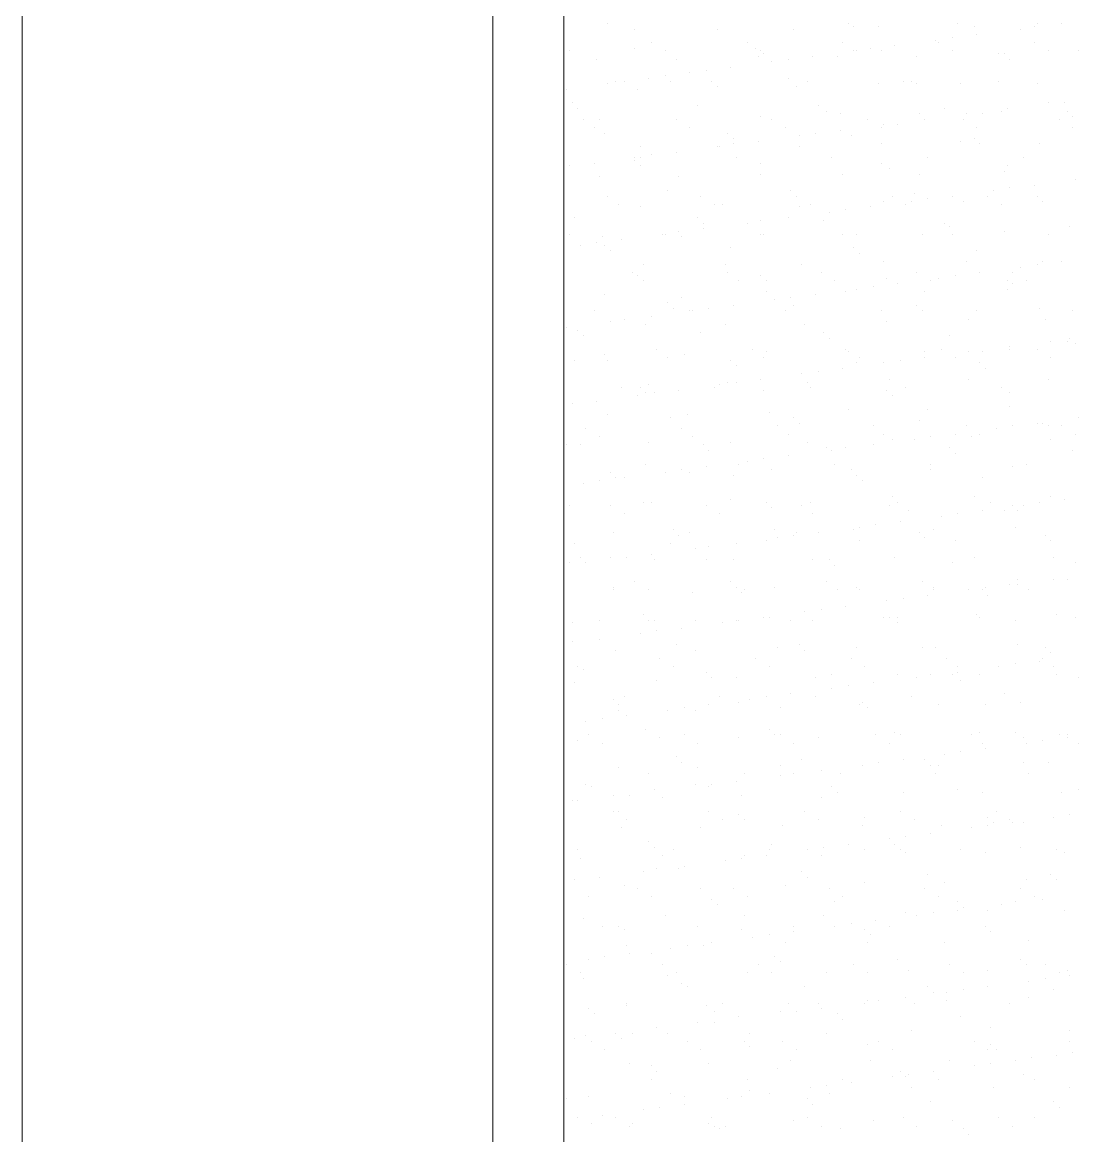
# Model space of a CAD drawing. Header units: millimetres. Extents: x 21 to 236, y 15 to 64.
# Drawn here: x 37.821 to 39.572, y 28.727 to 30.572 of the extents above; entities that cross this region are included whole.
import ezdxf

# ---------------------------------------------------------------- set-up
doc = ezdxf.new("R2010")
doc.units = ezdxf.units.MM
doc.layers.add('PDF_Cota', color=90, linetype='Continuous')
doc.layers.add('PDF_Terreno', color=7, linetype='Continuous')
doc.layers.add('PDF_Grama', color=7, linetype='Continuous', true_color=0x397200)

msp = doc.modelspace()

# ---------------------------------------------------------------- linework, layer by layer
at = {"layer": 'PDF_Cota', "lineweight": 0}
msp.add_lwpolyline([(37.8213, 51.9305), (37.8213, 27.0023)], dxfattribs=at)
at = {"layer": 'PDF_Grama', "lineweight": 20}
for points in [[(38.7912, 30.5693), (38.7912, 30.5693)], [(39.1901, 30.5693), (39.1901, 30.5693)], [(39.3714, 30.5693), (39.3714, 30.5693)], [(39.5028, 30.5693), (39.5028, 30.5693)], [(39.5436, 30.5693), (39.5436, 30.5693)], [(38.8365, 30.5602), (38.8365, 30.5602)], [(38.9725, 30.5602), (38.9725, 30.5602)], [(39.0994, 30.5602), (39.0994, 30.5602)], [(39.1991, 30.5647), (39.1991, 30.5647)], [(39.2399, 30.5647), (39.2399, 30.5647)], [(39.3986, 30.5647), (39.3986, 30.5647)], [(39.4031, 30.5512), (39.4031, 30.5512)], [(39.4756, 30.5602), (39.4756, 30.5602)], [(39.4983, 30.5647), (39.4983, 30.5647)], [(38.8637, 30.5376), (38.8637, 30.5376)], [(39.0224, 30.5376), (39.0224, 30.5376)], [(39.181, 30.5376), (39.181, 30.5376)], [(39.2671, 30.533), (39.2671, 30.533)], [(39.3351, 30.5421), (39.3351, 30.5421)], [(39.3396, 30.5376), (39.3396, 30.5376)], [(39.3623, 30.5466), (39.3623, 30.5466)], [(39.4983, 30.5376), (39.4983, 30.5376)], [(38.7278, 30.524), (38.7278, 30.524)], [(38.8365, 30.5285), (38.8365, 30.5285)], [(38.8864, 30.524), (38.8864, 30.524)], [(39.036, 30.5285), (39.036, 30.5285)], [(39.0405, 30.5149), (39.0405, 30.5149)], [(39.045, 30.524), (39.045, 30.524)], [(39.0496, 30.5194), (39.0496, 30.5194)], [(39.1312, 30.5149), (39.1312, 30.5149)], [(39.1719, 30.5149), (39.1719, 30.5149)], [(39.1991, 30.524), (39.1991, 30.524)], [(39.2037, 30.524), (39.2037, 30.524)], [(39.2263, 30.5285), (39.2263, 30.5285)], [(39.2445, 30.524), (39.2445, 30.524)], [(39.3034, 30.5149), (39.3034, 30.5149)], [(39.3623, 30.524), (39.3623, 30.524)], [(39.4394, 30.5194), (39.4394, 30.5194)], [(39.4484, 30.5194), (39.4484, 30.5194)], [(39.5209, 30.524), (39.5209, 30.524)], [(39.5708, 30.524), (39.5708, 30.524)], [(38.7731, 30.5104), (38.7731, 30.5104)], [(38.9045, 30.5104), (38.9045, 30.5104)], [(38.9952, 30.4968), (38.9952, 30.4968)], [(39.0632, 30.5058), (39.0632, 30.5058)], [(39.0904, 30.5104), (39.0904, 30.5104)], [(39.4575, 30.5104), (39.4575, 30.5104)], [(38.8592, 30.4786), (38.8592, 30.4786)], [(38.8864, 30.4832), (38.8864, 30.4832)], [(38.9272, 30.4877), (38.9272, 30.4877)], [(38.9544, 30.4922), (38.9544, 30.4922)], [(39.0904, 30.4786), (39.0904, 30.4786)], [(38.7232, 30.4605), (38.7232, 30.4605)], [(38.7912, 30.4696), (38.7912, 30.4696)], [(38.8048, 30.4741), (38.8048, 30.4741)], [(38.8184, 30.4741), (38.8184, 30.4741)], [(38.8411, 30.4605), (38.8411, 30.4605)], [(38.8955, 30.4741), (38.8955, 30.4741)], [(38.9635, 30.4741), (38.9635, 30.4741)], [(38.9725, 30.465), (38.9725, 30.465)], [(39.104, 30.465), (39.104, 30.465)], [(39.1221, 30.4741), (39.1221, 30.4741)], [(39.2399, 30.4696), (39.2399, 30.4696)], [(39.2807, 30.4741), (39.2807, 30.4741)], [(39.2943, 30.4741), (39.2943, 30.4741)], [(39.3034, 30.4696), (39.3034, 30.4696)], [(39.3759, 30.4696), (39.3759, 30.4696)], [(39.4394, 30.4741), (39.4394, 30.4741)], [(39.5028, 30.4696), (39.5028, 30.4696)], [(39.5028, 30.4696), (39.5028, 30.4696)], [(38.7323, 30.4378), (38.7323, 30.4378)], [(39.5209, 30.4378), (39.5209, 30.4378)], [(39.5481, 30.4378), (39.5481, 30.4378)], [(38.7414, 30.4288), (38.7414, 30.4288)], [(38.9408, 30.4333), (38.9408, 30.4333)], [(39.1402, 30.4333), (39.1402, 30.4333)], [(39.1538, 30.4242), (39.1538, 30.4242)], [(39.1765, 30.4197), (39.1765, 30.4197)], [(39.3079, 30.4197), (39.3079, 30.4197)], [(39.3487, 30.4288), (39.3487, 30.4288)], [(39.385, 30.4197), (39.385, 30.4197)], [(39.4122, 30.4197), (39.4122, 30.4197)], [(39.4439, 30.4242), (39.4439, 30.4242)], [(39.453, 30.4288), (39.453, 30.4288)], [(39.5527, 30.4242), (39.5527, 30.4242)], [(38.7504, 30.4106), (38.7504, 30.4106)], [(38.7776, 30.4106), (38.7776, 30.4106)], [(38.9045, 30.4106), (38.9045, 30.4106)], [(38.9045, 30.4106), (38.9045, 30.4106)], [(39.045, 30.4152), (39.045, 30.4152)], [(39.0632, 30.4106), (39.0632, 30.4106)], [(39.2218, 30.4106), (39.2218, 30.4106)], [(39.249, 30.4016), (39.249, 30.4016)], [(39.2717, 30.4016), (39.2717, 30.4016)], [(39.317, 30.4106), (39.317, 30.4106)], [(39.3804, 30.4106), (39.3804, 30.4106)], [(39.5391, 30.4106), (39.5391, 30.4106)], [(39.5617, 30.4152), (39.5617, 30.4152)], [(38.7686, 30.397), (38.7686, 30.397)], [(38.7867, 30.388), (38.7867, 30.388)], [(38.9272, 30.397), (38.9272, 30.397)], [(38.9906, 30.388), (38.9906, 30.388)], [(39.0858, 30.397), (39.0858, 30.397)], [(39.1085, 30.3835), (39.1085, 30.3835)], [(39.1357, 30.388), (39.1357, 30.388)], [(39.1765, 30.3925), (39.1765, 30.3925)], [(39.1946, 30.3835), (39.1946, 30.3835)], [(39.2445, 30.397), (39.2445, 30.397)], [(39.4031, 30.397), (39.4031, 30.397)], [(39.5617, 30.397), (39.5617, 30.397)], [(38.8456, 30.3653), (38.8456, 30.3653)], [(38.9725, 30.3653), (38.9725, 30.3653)], [(38.977, 30.3653), (38.977, 30.3653)], [(38.9997, 30.3789), (38.9997, 30.3789)], [(38.9997, 30.3699), (38.9997, 30.3699)], [(39.0405, 30.3744), (39.0405, 30.3744)], [(39.1085, 30.3653), (39.1085, 30.3653)], [(39.2445, 30.3699), (39.2445, 30.3699)], [(39.3759, 30.3744), (39.3759, 30.3744)], [(39.3986, 30.3789), (39.3986, 30.3789)], [(39.4076, 30.3699), (39.4076, 30.3699)], [(39.5073, 30.3699), (39.5073, 30.3699)], [(38.8365, 30.3472), (38.8365, 30.3472)], [(38.8456, 30.3472), (38.8456, 30.3472)], [(38.8637, 30.3517), (38.8637, 30.3517)], [(38.9045, 30.3563), (38.9045, 30.3563)], [(39.0042, 30.3472), (39.0042, 30.3472)], [(39.1629, 30.3472), (39.1629, 30.3472)], [(39.3215, 30.3472), (39.3215, 30.3472)], [(39.4801, 30.3472), (39.4801, 30.3472)], [(38.7278, 30.3336), (38.7278, 30.3336)], [(38.7686, 30.3381), (38.7686, 30.3381)], [(38.8365, 30.3427), (38.8365, 30.3427)], [(38.8456, 30.3336), (38.8456, 30.3336)], [(39.045, 30.3381), (39.045, 30.3381)], [(39.2445, 30.3381), (39.2445, 30.3381)], [(39.2581, 30.3291), (39.2581, 30.3291)], [(39.453, 30.3336), (39.453, 30.3336)], [(38.7776, 30.3155), (38.7776, 30.3155)], [(38.9091, 30.3155), (38.9091, 30.3155)], [(39.045, 30.32), (39.045, 30.32)], [(39.181, 30.32), (39.181, 30.32)], [(39.3079, 30.32), (39.3079, 30.32)], [(39.4484, 30.3245), (39.4484, 30.3245)], [(39.5663, 30.3109), (39.5663, 30.3109)], [(38.8909, 30.2928), (38.8909, 30.2928)], [(39.0949, 30.2928), (39.0949, 30.2928)], [(39.4303, 30.2928), (39.4303, 30.2928)], [(39.4575, 30.2973), (39.4575, 30.2973)], [(39.4983, 30.3019), (39.4983, 30.3019)], [(38.7912, 30.2837), (38.7912, 30.2837)], [(38.9453, 30.2837), (38.9453, 30.2837)], [(39.104, 30.2837), (39.104, 30.2837)], [(39.104, 30.2837), (39.104, 30.2837)], [(39.249, 30.2747), (39.249, 30.2747)], [(39.2626, 30.2837), (39.2626, 30.2837)], [(39.2943, 30.2747), (39.2943, 30.2747)], [(39.2989, 30.2883), (39.2989, 30.2883)], [(39.3215, 30.2792), (39.3215, 30.2792)], [(39.3623, 30.2837), (39.3623, 30.2837)], [(39.3804, 30.2747), (39.3804, 30.2747)], [(39.4212, 30.2837), (39.4212, 30.2837)], [(39.5028, 30.2837), (39.5028, 30.2837)], [(39.5119, 30.2747), (39.5119, 30.2747)], [(39.5119, 30.2747), (39.5119, 30.2747)], [(38.8094, 30.2701), (38.8094, 30.2701)], [(38.8456, 30.2656), (38.8456, 30.2656)], [(38.968, 30.2701), (38.968, 30.2701)], [(38.9816, 30.2701), (38.9816, 30.2701)], [(39.1085, 30.2656), (39.1085, 30.2656)], [(39.1266, 30.2701), (39.1266, 30.2701)], [(39.1583, 30.2565), (39.1583, 30.2565)], [(39.1855, 30.2611), (39.1855, 30.2611)], [(39.2263, 30.2656), (39.2263, 30.2656)], [(39.2853, 30.2701), (39.2853, 30.2701)], [(39.4439, 30.2701), (39.4439, 30.2701)], [(38.7368, 30.2475), (38.7368, 30.2475)], [(38.9408, 30.2475), (38.9408, 30.2475)], [(38.9499, 30.2384), (38.9499, 30.2384)], [(39.0224, 30.2384), (39.0224, 30.2384)], [(39.045, 30.2429), (39.045, 30.2429)], [(39.0904, 30.2475), (39.0904, 30.2475)], [(39.1493, 30.2429), (39.1493, 30.2429)], [(39.3487, 30.2384), (39.3487, 30.2384)], [(38.7278, 30.2203), (38.7278, 30.2203)], [(38.8819, 30.2203), (38.8819, 30.2203)], [(38.8864, 30.2203), (38.8864, 30.2203)], [(38.9091, 30.2248), (38.9091, 30.2248)], [(38.9499, 30.2293), (38.9499, 30.2293)], [(39.045, 30.2203), (39.045, 30.2203)], [(39.0496, 30.2203), (39.0496, 30.2203)], [(39.181, 30.2203), (39.181, 30.2203)], [(39.2037, 30.2203), (39.2037, 30.2203)], [(39.3124, 30.2203), (39.3124, 30.2203)], [(39.3578, 30.2339), (39.3578, 30.2339)], [(39.3623, 30.2203), (39.3623, 30.2203)], [(39.4484, 30.2248), (39.4484, 30.2248)], [(39.5209, 30.2203), (39.5209, 30.2203)], [(39.5572, 30.2339), (39.5572, 30.2339)], [(38.7459, 30.2022), (38.7459, 30.2022)], [(38.7731, 30.2067), (38.7731, 30.2067)], [(38.7822, 30.2158), (38.7822, 30.2158)], [(38.7867, 30.2022), (38.7867, 30.2022)], [(38.8139, 30.2112), (38.8139, 30.2112)], [(38.9136, 30.2158), (38.9136, 30.2158)], [(38.9952, 30.1976), (38.9952, 30.1976)], [(39.1991, 30.1976), (39.1991, 30.1976)], [(38.7958, 30.1931), (38.7958, 30.1931)], [(39.2082, 30.1886), (39.2082, 30.1886)], [(39.4031, 30.1931), (39.4031, 30.1931)], [(38.8501, 30.1704), (38.8501, 30.1704)], [(38.9861, 30.1704), (38.9861, 30.1704)], [(39.113, 30.1704), (39.113, 30.1704)], [(39.249, 30.175), (39.249, 30.175)], [(39.385, 30.175), (39.385, 30.175)], [(39.4756, 30.1659), (39.4756, 30.1659)], [(39.5028, 30.1704), (39.5028, 30.1704)], [(39.5119, 30.175), (39.5119, 30.175)], [(39.5436, 30.175), (39.5436, 30.175)], [(38.832, 30.1568), (38.832, 30.1568)], [(38.8411, 30.1523), (38.8411, 30.1523)], [(38.8501, 30.1432), (38.8501, 30.1432)], [(38.9906, 30.1568), (38.9906, 30.1568)], [(39.0088, 30.1432), (39.0088, 30.1432)], [(39.045, 30.1523), (39.045, 30.1523)], [(39.0541, 30.1432), (39.0541, 30.1432)], [(39.1447, 30.1568), (39.1447, 30.1568)], [(39.1674, 30.1432), (39.1674, 30.1432)], [(39.2535, 30.1478), (39.2535, 30.1478)], [(39.3034, 30.1568), (39.3034, 30.1568)], [(39.326, 30.1432), (39.326, 30.1432)], [(39.3396, 30.1478), (39.3396, 30.1478)], [(39.3668, 30.1523), (39.3668, 30.1523)], [(39.4076, 30.1568), (39.4076, 30.1568)], [(39.453, 30.1432), (39.453, 30.1432)], [(39.462, 30.1568), (39.462, 30.1568)], [(39.4847, 30.1432), (39.4847, 30.1432)], [(39.0541, 30.1251), (39.0541, 30.1251)], [(39.1855, 30.1251), (39.1855, 30.1251)], [(39.2037, 30.1296), (39.2037, 30.1296)], [(39.2309, 30.1342), (39.2309, 30.1342)], [(39.2717, 30.1387), (39.2717, 30.1387)], [(39.317, 30.1251), (39.317, 30.1251)], [(39.453, 30.1296), (39.453, 30.1296)], [(39.462, 30.1387), (39.462, 30.1387)], [(38.7867, 30.1206), (38.7867, 30.1206)], [(38.8909, 30.107), (38.8909, 30.107)], [(38.9136, 30.116), (38.9136, 30.116)], [(39.0677, 30.1115), (39.0677, 30.1115)], [(39.0949, 30.116), (39.0949, 30.116)], [(39.1357, 30.1206), (39.1357, 30.1206)], [(38.7686, 30.0934), (38.7686, 30.0934)], [(38.9, 30.0979), (38.9, 30.0979)], [(38.9272, 30.0934), (38.9272, 30.0934)], [(38.9317, 30.0934), (38.9317, 30.0934)], [(38.9589, 30.0979), (38.9589, 30.0979)], [(38.9997, 30.1024), (38.9997, 30.1024)], [(39.0858, 30.0934), (39.0858, 30.0934)], [(39.0994, 30.1024), (39.0994, 30.1024)], [(39.2445, 30.0934), (39.2445, 30.0934)], [(39.3034, 30.1024), (39.3034, 30.1024)], [(39.3124, 30.0934), (39.3124, 30.0934)], [(39.4031, 30.0934), (39.4031, 30.0934)], [(39.5073, 30.0979), (39.5073, 30.0979)], [(39.5617, 30.0934), (39.5617, 30.0934)], [(38.7958, 30.0752), (38.7958, 30.0752)], [(38.8184, 30.0798), (38.8184, 30.0798)], [(38.8547, 30.0707), (38.8547, 30.0707)], [(38.8637, 30.0843), (38.8637, 30.0843)], [(38.9861, 30.0707), (38.9861, 30.0707)], [(39.1176, 30.0707), (39.1176, 30.0707)], [(39.2535, 30.0752), (39.2535, 30.0752)], [(39.3895, 30.0798), (39.3895, 30.0798)], [(39.5164, 30.0798), (39.5164, 30.0798)], [(38.7232, 30.0662), (38.7232, 30.0662)], [(38.7414, 30.0617), (38.7414, 30.0617)], [(38.7504, 30.0526), (38.7504, 30.0526)], [(38.9453, 30.0571), (38.9453, 30.0571)], [(39.1493, 30.0571), (39.1493, 30.0571)], [(39.3578, 30.0526), (39.3578, 30.0526)], [(39.1583, 30.0481), (39.1583, 30.0481)], [(39.4575, 30.0345), (39.4575, 30.0345)], [(39.5255, 30.0435), (39.5255, 30.0435)], [(39.5527, 30.0435), (39.5527, 30.0435)], [(39.5572, 30.0481), (39.5572, 30.0481)], [(39.5663, 30.039), (39.5663, 30.039)], [(38.7867, 30.0209), (38.7867, 30.0209)], [(38.8728, 30.0299), (38.8728, 30.0299)], [(38.8909, 30.0163), (38.8909, 30.0163)], [(38.9181, 30.0209), (38.9181, 30.0209)], [(39.0314, 30.0299), (39.0314, 30.0299)], [(39.0496, 30.0163), (39.0496, 30.0163)], [(39.0541, 30.0254), (39.0541, 30.0254)], [(39.1855, 30.0299), (39.1855, 30.0299)], [(39.1901, 30.0254), (39.1901, 30.0254)], [(39.2082, 30.0163), (39.2082, 30.0163)], [(39.317, 30.0254), (39.317, 30.0254)], [(39.317, 30.0163), (39.317, 30.0163)], [(39.3442, 30.0299), (39.3442, 30.0299)], [(39.3668, 30.0163), (39.3668, 30.0163)], [(39.3895, 30.0254), (39.3895, 30.0254)], [(39.4122, 30.0254), (39.4122, 30.0254)], [(39.4575, 30.0299), (39.4575, 30.0299)], [(39.5028, 30.0299), (39.5028, 30.0299)], [(39.5255, 30.0163), (39.5255, 30.0163)], [(38.7368, 30.0118), (38.7368, 30.0118)], [(38.7912, 30.0118), (38.7912, 30.0118)], [(38.9952, 30.0118), (38.9952, 30.0118)], [(39.0042, 30.0027), (39.0042, 30.0027)], [(39.181, 29.9982), (39.181, 29.9982)], [(39.2037, 30.0073), (39.2037, 30.0073)], [(39.249, 30.0073), (39.249, 30.0073)], [(39.2762, 30.0118), (39.2762, 30.0118)], [(39.4076, 30.0073), (39.4076, 30.0073)], [(39.4167, 29.9982), (39.4167, 29.9982)], [(39.045, 29.9801), (39.045, 29.9801)], [(39.113, 29.9891), (39.113, 29.9891)], [(39.1402, 29.9937), (39.1402, 29.9937)], [(39.2581, 29.9801), (39.2581, 29.9801)], [(39.3895, 29.9801), (39.3895, 29.9801)], [(39.5209, 29.9801), (39.5209, 29.9801)], [(38.7187, 29.9665), (38.7187, 29.9665)], [(38.8139, 29.9665), (38.8139, 29.9665)], [(38.8456, 29.9665), (38.8456, 29.9665)], [(38.8592, 29.971), (38.8592, 29.971)], [(38.9091, 29.9619), (38.9091, 29.9619)], [(38.968, 29.9665), (38.968, 29.9665)], [(38.977, 29.971), (38.977, 29.971)], [(38.9906, 29.9755), (38.9906, 29.9755)], [(39.0042, 29.9755), (39.0042, 29.9755)], [(39.0496, 29.9619), (39.0496, 29.9619)], [(39.1221, 29.9755), (39.1221, 29.9755)], [(39.1266, 29.9665), (39.1266, 29.9665)], [(39.2535, 29.9619), (39.2535, 29.9619)], [(39.2853, 29.9665), (39.2853, 29.9665)], [(39.4439, 29.9665), (39.4439, 29.9665)], [(38.7323, 29.9393), (38.7323, 29.9393)], [(38.7731, 29.9438), (38.7731, 29.9438)], [(38.8411, 29.9529), (38.8411, 29.9529)], [(38.8547, 29.9574), (38.8547, 29.9574)], [(38.8683, 29.9574), (38.8683, 29.9574)], [(39.2626, 29.9529), (39.2626, 29.9529)], [(39.4575, 29.9574), (39.4575, 29.9574)], [(38.7912, 29.9211), (38.7912, 29.9211)], [(38.9227, 29.9211), (38.9227, 29.9211)], [(39.0586, 29.9257), (39.0586, 29.9257)], [(39.1901, 29.9302), (39.1901, 29.9302)], [(39.3215, 29.9302), (39.3215, 29.9302)], [(39.4575, 29.9347), (39.4575, 29.9347)], [(38.8955, 29.9166), (38.8955, 29.9166)], [(39.0722, 29.903), (39.0722, 29.903)], [(39.0994, 29.9166), (39.0994, 29.9166)], [(39.1085, 29.9075), (39.1085, 29.9075)], [(39.2309, 29.903), (39.2309, 29.903)], [(39.3079, 29.9121), (39.3079, 29.9121)], [(39.385, 29.903), (39.385, 29.903)], [(39.462, 29.903), (39.462, 29.903)], [(39.5028, 29.9075), (39.5028, 29.9075)], [(39.5119, 29.9075), (39.5119, 29.9075)], [(39.5209, 29.903), (39.5209, 29.903)], [(39.5436, 29.903), (39.5436, 29.903)], [(39.5708, 29.9166), (39.5708, 29.9166)], [(38.755, 29.8985), (38.755, 29.8985)], [(38.7776, 29.8849), (38.7776, 29.8849)], [(38.9136, 29.8985), (38.9136, 29.8985)], [(38.9317, 29.8849), (38.9317, 29.8849)], [(39.0904, 29.8894), (39.0904, 29.8894)], [(39.249, 29.8894), (39.249, 29.8894)], [(39.326, 29.8849), (39.326, 29.8849)], [(39.3668, 29.8894), (39.3668, 29.8894)], [(39.394, 29.8849), (39.394, 29.8849)], [(39.4076, 29.8894), (39.4076, 29.8894)], [(39.4348, 29.8985), (39.4348, 29.8985)], [(39.5663, 29.8894), (39.5663, 29.8894)], [(38.7232, 29.8713), (38.7232, 29.8713)], [(38.7459, 29.8713), (38.7459, 29.8713)], [(38.8592, 29.8758), (38.8592, 29.8758)], [(38.9499, 29.8713), (38.9499, 29.8713)], [(38.9952, 29.8758), (38.9952, 29.8758)], [(39.1221, 29.8758), (39.1221, 29.8758)], [(39.1538, 29.8668), (39.1538, 29.8668)], [(39.1855, 29.8668), (39.1855, 29.8668)], [(39.2309, 29.8713), (39.2309, 29.8713)], [(39.2626, 29.8804), (39.2626, 29.8804)], [(39.2989, 29.8804), (39.2989, 29.8804)], [(39.3578, 29.8668), (39.3578, 29.8668)], [(39.5255, 29.8804), (39.5255, 29.8804)], [(38.9589, 29.8622), (38.9589, 29.8622)], [(39.0496, 29.8486), (39.0496, 29.8486)], [(39.0904, 29.8532), (39.0904, 29.8532)], [(39.1629, 29.8622), (39.1629, 29.8622)], [(39.3668, 29.8577), (39.3668, 29.8577)], [(39.5617, 29.8622), (39.5617, 29.8622)], [(38.8547, 29.8396), (38.8547, 29.8396)], [(38.9136, 29.8305), (38.9136, 29.8305)], [(38.9544, 29.835), (38.9544, 29.835)], [(39.0088, 29.8396), (39.0088, 29.8396)], [(39.0224, 29.8441), (39.0224, 29.8441)], [(39.0632, 29.8305), (39.0632, 29.8305)], [(39.1674, 29.8396), (39.1674, 29.8396)], [(39.1946, 29.8305), (39.1946, 29.8305)], [(39.326, 29.8396), (39.326, 29.8396)], [(39.326, 29.8305), (39.326, 29.8305)], [(39.462, 29.835), (39.462, 29.835)], [(39.4847, 29.8396), (39.4847, 29.8396)], [(38.7776, 29.8124), (38.7776, 29.8124)], [(38.7958, 29.826), (38.7958, 29.826)], [(38.7958, 29.826), (38.7958, 29.826)], [(38.8048, 29.8169), (38.8048, 29.8169)], [(38.8184, 29.8169), (38.8184, 29.8169)], [(38.8864, 29.826), (38.8864, 29.826)], [(38.9272, 29.826), (38.9272, 29.826)], [(38.9997, 29.8214), (38.9997, 29.8214)], [(39.2037, 29.8214), (39.2037, 29.8214)], [(39.2127, 29.8124), (39.2127, 29.8124)], [(39.4122, 29.8169), (39.4122, 29.8169)], [(38.7504, 29.8078), (38.7504, 29.8078)], [(38.8501, 29.7761), (38.8501, 29.7761)], [(38.8637, 29.7761), (38.8637, 29.7761)], [(38.9952, 29.7806), (38.9952, 29.7806)], [(39.0541, 29.7761), (39.0541, 29.7761)], [(39.1266, 29.7761), (39.1266, 29.7761)], [(39.2626, 29.7852), (39.2626, 29.7852)], [(39.2717, 29.7761), (39.2717, 29.7761)], [(39.3986, 29.7852), (39.3986, 29.7852)], [(39.4258, 29.7761), (39.4258, 29.7761)], [(39.5073, 29.7761), (39.5073, 29.7761)], [(39.5255, 29.7852), (39.5255, 29.7852)], [(39.5481, 29.7806), (39.5481, 29.7806)], [(38.7278, 29.7716), (38.7278, 29.7716)], [(38.7958, 29.7716), (38.7958, 29.7716)], [(38.8184, 29.758), (38.8184, 29.758)], [(38.9544, 29.7716), (38.9544, 29.7716)], [(38.977, 29.758), (38.977, 29.758)], [(39.0632, 29.767), (39.0632, 29.767)], [(39.113, 29.7716), (39.113, 29.7716)], [(39.1312, 29.758), (39.1312, 29.758)], [(39.2581, 29.7716), (39.2581, 29.7716)], [(39.2898, 29.7625), (39.2898, 29.7625)], [(39.3714, 29.758), (39.3714, 29.758)], [(39.4122, 29.7625), (39.4122, 29.7625)], [(39.4484, 29.7625), (39.4484, 29.7625)], [(39.462, 29.7716), (39.462, 29.7716)], [(39.4711, 29.7625), (39.4711, 29.7625)], [(39.4801, 29.7716), (39.4801, 29.7716)], [(39.2354, 29.7399), (39.2354, 29.7399)], [(39.2762, 29.7444), (39.2762, 29.7444)], [(39.3442, 29.7534), (39.3442, 29.7534)], [(38.8003, 29.7263), (38.8003, 29.7263)], [(38.9, 29.7308), (38.9, 29.7308)], [(38.9091, 29.7217), (38.9091, 29.7217)], [(38.9272, 29.7263), (38.9272, 29.7263)], [(39.0677, 29.7308), (39.0677, 29.7308)], [(39.0994, 29.7217), (39.0994, 29.7217)], [(39.104, 29.7263), (39.104, 29.7263)], [(39.1402, 29.7263), (39.1402, 29.7263)], [(39.1991, 29.7308), (39.1991, 29.7308)], [(39.2082, 29.7353), (39.2082, 29.7353)], [(39.3079, 29.7263), (39.3079, 29.7263)], [(39.3306, 29.7308), (39.3306, 29.7308)], [(39.4665, 29.7353), (39.4665, 29.7353)], [(39.5164, 29.7217), (39.5164, 29.7217)], [(38.7368, 29.7081), (38.7368, 29.7081)], [(38.8955, 29.7081), (38.8955, 29.7081)], [(38.9589, 29.7036), (38.9589, 29.7036)], [(39.0042, 29.7081), (39.0042, 29.7081)], [(39.0541, 29.7127), (39.0541, 29.7127)], [(39.0722, 29.7172), (39.0722, 29.7172)], [(39.2082, 29.7127), (39.2082, 29.7127)], [(39.317, 29.7172), (39.317, 29.7172)], [(39.3668, 29.7127), (39.3668, 29.7127)], [(39.5255, 29.7127), (39.5255, 29.7127)], [(38.7459, 29.6855), (38.7459, 29.6855)], [(38.7958, 29.6855), (38.7958, 29.6855)], [(38.8229, 29.6855), (38.8229, 29.6855)], [(38.8637, 29.69), (38.8637, 29.69)], [(38.9363, 29.6991), (38.9363, 29.6991)], [(39.2671, 29.6855), (39.2671, 29.6855)], [(39.3986, 29.6855), (39.3986, 29.6855)], [(39.53, 29.6855), (39.53, 29.6855)], [(38.7278, 29.6764), (38.7278, 29.6764)], [(38.7278, 29.6764), (38.7278, 29.6764)], [(38.755, 29.6764), (38.755, 29.6764)], [(38.8683, 29.6809), (38.8683, 29.6809)], [(38.9544, 29.6809), (38.9544, 29.6809)], [(38.9997, 29.6809), (38.9997, 29.6809)], [(39.1312, 29.6809), (39.1312, 29.6809)], [(39.1583, 29.6809), (39.1583, 29.6809)], [(39.1674, 29.6719), (39.1674, 29.6719)], [(39.3623, 29.6764), (39.3623, 29.6764)], [(39.5663, 29.6764), (39.5663, 29.6764)], [(38.8365, 29.6447), (38.8365, 29.6447)], [(38.9952, 29.6447), (38.9952, 29.6447)], [(39.1538, 29.6447), (39.1538, 29.6447)], [(39.3124, 29.6447), (39.3124, 29.6447)], [(39.4711, 29.6492), (39.4711, 29.6492)], [(39.53, 29.6492), (39.53, 29.6492)], [(39.5527, 29.6492), (39.5527, 29.6492)], [(38.8003, 29.6356), (38.8003, 29.6356)], [(38.8003, 29.6311), (38.8003, 29.6311)], [(38.8592, 29.6311), (38.8592, 29.6311)], [(38.9317, 29.6265), (38.9317, 29.6265)], [(39.0042, 29.6356), (39.0042, 29.6356)], [(39.0133, 29.6265), (39.0133, 29.6265)], [(39.0178, 29.6311), (39.0178, 29.6311)], [(39.0677, 29.6356), (39.0677, 29.6356)], [(39.1719, 29.6311), (39.1719, 29.6311)], [(39.2037, 29.6356), (39.2037, 29.6356)], [(39.2082, 29.6311), (39.2082, 29.6311)], [(39.3306, 29.6356), (39.3306, 29.6356)], [(39.3306, 29.6311), (39.3306, 29.6311)], [(39.3895, 29.6311), (39.3895, 29.6311)], [(39.4122, 29.6311), (39.4122, 29.6311)], [(39.4167, 29.6356), (39.4167, 29.6356)], [(39.4575, 29.6401), (39.4575, 29.6401)], [(39.4711, 29.6401), (39.4711, 29.6401)], [(39.4892, 29.6311), (39.4892, 29.6311)], [(39.2535, 29.6129), (39.2535, 29.6129)], [(39.2807, 29.6175), (39.2807, 29.6175)], [(39.3215, 29.622), (39.3215, 29.622)], [(39.4212, 29.622), (39.4212, 29.622)], [(38.8501, 29.5903), (38.8501, 29.5903)], [(39.1176, 29.5948), (39.1176, 29.5948)], [(39.1447, 29.5993), (39.1447, 29.5993)], [(39.1855, 29.6039), (39.1855, 29.6039)], [(39.4031, 29.5903), (39.4031, 29.5903)], [(39.5345, 29.5903), (39.5345, 29.5903)], [(38.7323, 29.5767), (38.7323, 29.5767)], [(38.7776, 29.5812), (38.7776, 29.5812)], [(38.8592, 29.5812), (38.8592, 29.5812)], [(38.8683, 29.5812), (38.8683, 29.5812)], [(38.9363, 29.5812), (38.9363, 29.5812)], [(38.9816, 29.5767), (38.9816, 29.5767)], [(39.0042, 29.5812), (39.0042, 29.5812)], [(39.0088, 29.5812), (39.0088, 29.5812)], [(39.0496, 29.5857), (39.0496, 29.5857)], [(39.0586, 29.5857), (39.0586, 29.5857)], [(39.0949, 29.5812), (39.0949, 29.5812)], [(39.1312, 29.5812), (39.1312, 29.5812)], [(39.249, 29.5857), (39.249, 29.5857)], [(39.2581, 29.5857), (39.2581, 29.5857)], [(39.2717, 29.5857), (39.2717, 29.5857)], [(39.2717, 29.5767), (39.2717, 29.5767)], [(39.4076, 29.5857), (39.4076, 29.5857)], [(39.4665, 29.5812), (39.4665, 29.5812)], [(39.5663, 29.5857), (39.5663, 29.5857)], [(38.8456, 29.5586), (38.8456, 29.5586)], [(38.8728, 29.5631), (38.8728, 29.5631)], [(38.9136, 29.5676), (38.9136, 29.5676)], [(38.7323, 29.545), (38.7323, 29.545)], [(38.7776, 29.5495), (38.7776, 29.5495)], [(38.9045, 29.5404), (38.9045, 29.5404)], [(39.0722, 29.5359), (39.0722, 29.5359)], [(39.1085, 29.5404), (39.1085, 29.5404)], [(39.2037, 29.5359), (39.2037, 29.5359)], [(39.3124, 29.5359), (39.3124, 29.5359)], [(39.3351, 29.5359), (39.3351, 29.5359)], [(39.4711, 29.5404), (39.4711, 29.5404)], [(39.5164, 29.5359), (39.5164, 29.5359)], [(38.7187, 29.5178), (38.7187, 29.5178)], [(38.8048, 29.5314), (38.8048, 29.5314)], [(38.8773, 29.5178), (38.8773, 29.5178)], [(38.9363, 29.5314), (38.9363, 29.5314)], [(39.036, 29.5178), (39.036, 29.5178)], [(39.1176, 29.5314), (39.1176, 29.5314)], [(39.1946, 29.5178), (39.1946, 29.5178)], [(39.3532, 29.5178), (39.3532, 29.5178)], [(39.5119, 29.5178), (39.5119, 29.5178)], [(39.5255, 29.5268), (39.5255, 29.5268)], [(38.7414, 29.5042), (38.7414, 29.5042)], [(38.7504, 29.4996), (38.7504, 29.4996)], [(38.9, 29.5042), (38.9, 29.5042)], [(39.0586, 29.5042), (39.0586, 29.5042)], [(39.2173, 29.5042), (39.2173, 29.5042)], [(39.3714, 29.5042), (39.3714, 29.5042)], [(39.4394, 29.5042), (39.4394, 29.5042)], [(39.4665, 29.5087), (39.4665, 29.5087)], [(39.5073, 29.5132), (39.5073, 29.5132)], [(39.53, 29.5042), (39.53, 29.5042)], [(38.8728, 29.4815), (38.8728, 29.4815)], [(38.9544, 29.4951), (38.9544, 29.4951)], [(38.9635, 29.486), (38.9635, 29.486)], [(39.0042, 29.486), (39.0042, 29.486)], [(39.1357, 29.486), (39.1357, 29.486)], [(39.1629, 29.4906), (39.1629, 29.4906)], [(39.2717, 29.4906), (39.2717, 29.4906)], [(39.3034, 29.486), (39.3034, 29.486)], [(39.326, 29.4906), (39.326, 29.4906)], [(39.3623, 29.4906), (39.3623, 29.4906)], [(39.3714, 29.4951), (39.3714, 29.4951)], [(39.3759, 29.4815), (39.3759, 29.4815)], [(39.4076, 29.4906), (39.4076, 29.4906)], [(39.5345, 29.4906), (39.5345, 29.4906)], [(39.5708, 29.486), (39.5708, 29.486)], [(38.7368, 29.477), (38.7368, 29.477)], [(39.1629, 29.4679), (39.1629, 29.4679)], [(39.1901, 29.4724), (39.1901, 29.4724)], [(39.2309, 29.477), (39.2309, 29.477)], [(38.8003, 29.4498), (38.8003, 29.4498)], [(38.8184, 29.4543), (38.8184, 29.4543)], [(38.977, 29.4543), (38.977, 29.4543)], [(39.0088, 29.4452), (39.0088, 29.4452)], [(39.0269, 29.4498), (39.0269, 29.4498)], [(39.0541, 29.4543), (39.0541, 29.4543)], [(39.0949, 29.4588), (39.0949, 29.4588)], [(39.1357, 29.4543), (39.1357, 29.4543)], [(39.2127, 29.4452), (39.2127, 29.4452)], [(39.2943, 29.4543), (39.2943, 29.4543)], [(39.4484, 29.4588), (39.4484, 29.4588)], [(39.4756, 29.4452), (39.4756, 29.4452)], [(38.8094, 29.4407), (38.8094, 29.4407)], [(38.8094, 29.4316), (38.8094, 29.4316)], [(38.8909, 29.4316), (38.8909, 29.4316)], [(38.9181, 29.4362), (38.9181, 29.4362)], [(38.9363, 29.4316), (38.9363, 29.4316)], [(38.9589, 29.4407), (38.9589, 29.4407)], [(39.0768, 29.4362), (39.0768, 29.4362)], [(39.2082, 29.4407), (39.2082, 29.4407)], [(39.2218, 29.4362), (39.2218, 29.4362)], [(39.3396, 29.4407), (39.3396, 29.4407)], [(39.4167, 29.4407), (39.4167, 29.4407)], [(38.755, 29.4135), (38.755, 29.4135)], [(38.7822, 29.4181), (38.7822, 29.4181)], [(38.8229, 29.4226), (38.8229, 29.4226)], [(38.7595, 29.3909), (38.7595, 29.3909)], [(38.8547, 29.3999), (38.8547, 29.3999)], [(38.8773, 29.3863), (38.8773, 29.3863)], [(38.9181, 29.3909), (38.9181, 29.3909)], [(39.0088, 29.3863), (39.0088, 29.3863)], [(39.0586, 29.3999), (39.0586, 29.3999)], [(39.0677, 29.3909), (39.0677, 29.3909)], [(39.0768, 29.3909), (39.0768, 29.3909)], [(39.1402, 29.3863), (39.1402, 29.3863)], [(39.2354, 29.3909), (39.2354, 29.3909)], [(39.2671, 29.3954), (39.2671, 29.3954)], [(39.2762, 29.3909), (39.2762, 29.3909)], [(39.394, 29.3909), (39.394, 29.3909)], [(39.4076, 29.3954), (39.4076, 29.3954)], [(39.4665, 29.3954), (39.4665, 29.3954)], [(39.4801, 29.3863), (39.4801, 29.3863)], [(39.5391, 29.3909), (39.5391, 29.3909)], [(39.5527, 29.3909), (39.5527, 29.3909)], [(39.5527, 29.3863), (39.5527, 29.3863)], [(38.7414, 29.3818), (38.7414, 29.3818)], [(38.7822, 29.3773), (38.7822, 29.3773)], [(38.9408, 29.3773), (38.9408, 29.3773)], [(39.0994, 29.3773), (39.0994, 29.3773)], [(39.2581, 29.3773), (39.2581, 29.3773)], [(39.4122, 29.3773), (39.4122, 29.3773)], [(39.4167, 29.3682), (39.4167, 29.3682)], [(39.4847, 29.3773), (39.4847, 29.3773)], [(39.5119, 29.3818), (39.5119, 29.3818)], [(39.5708, 29.3773), (39.5708, 29.3773)], [(38.9045, 29.3546), (38.9045, 29.3546)], [(39.113, 29.3501), (39.113, 29.3501)], [(39.2807, 29.3501), (39.2807, 29.3501)], [(39.317, 29.3501), (39.317, 29.3501)], [(39.3487, 29.3591), (39.3487, 29.3591)], [(39.3759, 29.3637), (39.3759, 29.3637)], [(38.8094, 29.3365), (38.8094, 29.3365)], [(38.9136, 29.3455), (38.9136, 29.3455)], [(38.9408, 29.3365), (38.9408, 29.3365)], [(39.0768, 29.341), (39.0768, 29.341)], [(39.1447, 29.3319), (39.1447, 29.3319)], [(39.2127, 29.341), (39.2127, 29.341)], [(39.2127, 29.341), (39.2127, 29.341)], [(39.2399, 29.3455), (39.2399, 29.3455)], [(39.326, 29.341), (39.326, 29.341)], [(39.3396, 29.341), (39.3396, 29.341)], [(39.4801, 29.3455), (39.4801, 29.3455)], [(39.5209, 29.3455), (39.5209, 29.3455)], [(38.8592, 29.3274), (38.8592, 29.3274)], [(39.0042, 29.3138), (39.0042, 29.3138)], [(39.0178, 29.3274), (39.0178, 29.3274)], [(39.0768, 29.3229), (39.0768, 29.3229)], [(39.0994, 29.3274), (39.0994, 29.3274)], [(39.1765, 29.3274), (39.1765, 29.3274)], [(39.3351, 29.3274), (39.3351, 29.3274)], [(39.4892, 29.3274), (39.4892, 29.3274)], [(38.755, 29.3093), (38.755, 29.3093)], [(38.764, 29.3047), (38.764, 29.3047)], [(38.8683, 29.3002), (38.8683, 29.3002)], [(38.9363, 29.3093), (38.9363, 29.3093)], [(38.9589, 29.3047), (38.9589, 29.3047)], [(38.9635, 29.3093), (38.9635, 29.3093)], [(39.1629, 29.3047), (39.1629, 29.3047)], [(39.1719, 29.2957), (39.1719, 29.2957)], [(39.2807, 29.2957), (39.2807, 29.2957)], [(39.3714, 29.3002), (39.3714, 29.3002)], [(39.4122, 29.2957), (39.4122, 29.2957)], [(39.5436, 29.2957), (39.5436, 29.2957)], [(39.5708, 29.3002), (39.5708, 29.3002)], [(38.7323, 29.2821), (38.7323, 29.2821)], [(38.7414, 29.2821), (38.7414, 29.2821)], [(38.8003, 29.2911), (38.8003, 29.2911)], [(38.8275, 29.2911), (38.8275, 29.2911)], [(38.8819, 29.2866), (38.8819, 29.2866)], [(39.0133, 29.2911), (39.0133, 29.2911)], [(39.1447, 29.2866), (39.1447, 29.2866)], [(38.8003, 29.2639), (38.8003, 29.2639)], [(38.8094, 29.2639), (38.8094, 29.2639)], [(38.9589, 29.2639), (38.9589, 29.2639)], [(39.0088, 29.2594), (39.0088, 29.2594)], [(39.1176, 29.2639), (39.1176, 29.2639)], [(39.2762, 29.2639), (39.2762, 29.2639)], [(39.4348, 29.2639), (39.4348, 29.2639)], [(39.5572, 29.2594), (39.5572, 29.2594)], [(38.8229, 29.2504), (38.8229, 29.2504)], [(38.9816, 29.2504), (38.9816, 29.2504)], [(39.0178, 29.2504), (39.0178, 29.2504)], [(39.0813, 29.2413), (39.0813, 29.2413)], [(39.1402, 29.2504), (39.1402, 29.2504)], [(39.2127, 29.2413), (39.2127, 29.2413)], [(39.2173, 29.2549), (39.2173, 29.2549)], [(39.2989, 29.2504), (39.2989, 29.2504)], [(39.3442, 29.2413), (39.3442, 29.2413)], [(39.4212, 29.2549), (39.4212, 29.2549)], [(39.4212, 29.2413), (39.4212, 29.2413)], [(39.4303, 29.2458), (39.4303, 29.2458)], [(39.4575, 29.2504), (39.4575, 29.2504)], [(39.462, 29.2458), (39.462, 29.2458)], [(39.4801, 29.2458), (39.4801, 29.2458)], [(39.53, 29.2549), (39.53, 29.2549)], [(38.8139, 29.2368), (38.8139, 29.2368)], [(38.9453, 29.2368), (38.9453, 29.2368)], [(39.2853, 29.2232), (39.2853, 29.2232)], [(39.326, 29.2277), (39.326, 29.2277)], [(39.394, 29.2368), (39.394, 29.2368)], [(38.8592, 29.2141), (38.8592, 29.2141)], [(38.8683, 29.205), (38.8683, 29.205)], [(39.0632, 29.2096), (39.0632, 29.2096)], [(39.1493, 29.205), (39.1493, 29.205)], [(39.1901, 29.2096), (39.1901, 29.2096)], [(39.2581, 29.2186), (39.2581, 29.2186)], [(39.2671, 29.2096), (39.2671, 29.2096)], [(39.4756, 29.205), (39.4756, 29.205)], [(38.7414, 29.2005), (38.7414, 29.2005)], [(38.7459, 29.1869), (38.7459, 29.1869)], [(38.8819, 29.1914), (38.8819, 29.1914)], [(38.9, 29.2005), (38.9, 29.2005)], [(39.0133, 29.1869), (39.0133, 29.1869)], [(39.0178, 29.1914), (39.0178, 29.1914)], [(39.0541, 29.1914), (39.0541, 29.1914)], [(39.0586, 29.2005), (39.0586, 29.2005)], [(39.1221, 29.2005), (39.1221, 29.2005)], [(39.1447, 29.1914), (39.1447, 29.1914)], [(39.2173, 29.2005), (39.2173, 29.2005)], [(39.2762, 29.2005), (39.2762, 29.2005)], [(39.2853, 29.196), (39.2853, 29.196)], [(39.3759, 29.2005), (39.3759, 29.2005)], [(39.4167, 29.196), (39.4167, 29.196)], [(39.5345, 29.2005), (39.5345, 29.2005)], [(39.5481, 29.196), (39.5481, 29.196)], [(38.8728, 29.1688), (38.8728, 29.1688)], [(38.9091, 29.1688), (38.9091, 29.1688)], [(38.9181, 29.1733), (38.9181, 29.1733)], [(38.9861, 29.1824), (38.9861, 29.1824)], [(38.7368, 29.1506), (38.7368, 29.1506)], [(38.7776, 29.1552), (38.7776, 29.1552)], [(38.8501, 29.1642), (38.8501, 29.1642)], [(39.113, 29.1642), (39.113, 29.1642)], [(39.1221, 29.1552), (39.1221, 29.1552)], [(39.2173, 29.1461), (39.2173, 29.1461)], [(39.3215, 29.1597), (39.3215, 29.1597)], [(39.3487, 29.1461), (39.3487, 29.1461)], [(39.4847, 29.1506), (39.4847, 29.1506)], [(39.5255, 29.1597), (39.5255, 29.1597)], [(39.5345, 29.1506), (39.5345, 29.1506)], [(38.8184, 29.1416), (38.8184, 29.1416)], [(38.8411, 29.137), (38.8411, 29.137)], [(38.9453, 29.137), (38.9453, 29.137)], [(38.9997, 29.137), (38.9997, 29.137)], [(39.0858, 29.1416), (39.0858, 29.1416)], [(39.1583, 29.137), (39.1583, 29.137)], [(39.317, 29.137), (39.317, 29.137)], [(39.4756, 29.137), (39.4756, 29.137)], [(38.7595, 29.1234), (38.7595, 29.1234)], [(38.8637, 29.1234), (38.8637, 29.1234)], [(38.9635, 29.1189), (38.9635, 29.1189)], [(38.9725, 29.1098), (38.9725, 29.1098)], [(39.0224, 29.1234), (39.0224, 29.1234)], [(39.1674, 29.1144), (39.1674, 29.1144)], [(39.181, 29.1234), (39.181, 29.1234)], [(39.3396, 29.1234), (39.3396, 29.1234)], [(39.3714, 29.1144), (39.3714, 29.1144)], [(39.4439, 29.1098), (39.4439, 29.1098)], [(39.4665, 29.1144), (39.4665, 29.1144)], [(39.4983, 29.1234), (39.4983, 29.1234)], [(39.5119, 29.1189), (39.5119, 29.1189)], [(38.8864, 29.0917), (38.8864, 29.0917)], [(39.0178, 29.0917), (39.0178, 29.0917)], [(39.1493, 29.0917), (39.1493, 29.0917)], [(39.2853, 29.0962), (39.2853, 29.0962)], [(39.3034, 29.0917), (39.3034, 29.0917)], [(39.3306, 29.0962), (39.3306, 29.0962)], [(39.3714, 29.1008), (39.3714, 29.1008)], [(39.3804, 29.1053), (39.3804, 29.1053)], [(39.4212, 29.1008), (39.4212, 29.1008)], [(39.5481, 29.1008), (39.5481, 29.1008)], [(38.7504, 29.0872), (38.7504, 29.0872)], [(38.7822, 29.0736), (38.7822, 29.0736)], [(38.8094, 29.0736), (38.8094, 29.0736)], [(38.9408, 29.0736), (38.9408, 29.0736)], [(39.0994, 29.0736), (39.0994, 29.0736)], [(39.1674, 29.0736), (39.1674, 29.0736)], [(39.1946, 29.0781), (39.1946, 29.0781)], [(39.2354, 29.0827), (39.2354, 29.0827)], [(39.2581, 29.0736), (39.2581, 29.0736)], [(39.4167, 29.0736), (39.4167, 29.0736)], [(38.8184, 29.0691), (38.8184, 29.0691)], [(39.0133, 29.0691), (39.0133, 29.0691)], [(39.0314, 29.0555), (39.0314, 29.0555)], [(39.0586, 29.06), (39.0586, 29.06)], [(39.0994, 29.0645), (39.0994, 29.0645)], [(39.2173, 29.0691), (39.2173, 29.0691)], [(39.2263, 29.06), (39.2263, 29.06)], [(39.4258, 29.0645), (39.4258, 29.0645)], [(38.8229, 29.0419), (38.8229, 29.0419)], [(38.8955, 29.0373), (38.8955, 29.0373)], [(38.9227, 29.0419), (38.9227, 29.0419)], [(38.9499, 29.0419), (38.9499, 29.0419)], [(38.9635, 29.0464), (38.9635, 29.0464)], [(39.0858, 29.0464), (39.0858, 29.0464)], [(39.2218, 29.0464), (39.2218, 29.0464)], [(39.3487, 29.0464), (39.3487, 29.0464)], [(39.4892, 29.0509), (39.4892, 29.0509)], [(38.7595, 29.0192), (38.7595, 29.0192)], [(38.7867, 29.0237), (38.7867, 29.0237)], [(38.8275, 29.0283), (38.8275, 29.0283)], [(38.8637, 29.0283), (38.8637, 29.0283)], [(39.0677, 29.0237), (39.0677, 29.0237)], [(39.2717, 29.0192), (39.2717, 29.0192)], [(39.4756, 29.0192), (39.4756, 29.0192)], [(38.7232, 29.0101), (38.7232, 29.0101)], [(38.8819, 29.0101), (38.8819, 29.0101)], [(39.0405, 29.0101), (39.0405, 29.0101)], [(39.0768, 29.0147), (39.0768, 29.0147)], [(39.1991, 29.0101), (39.1991, 29.0101)], [(39.2898, 29.0011), (39.2898, 29.0011)], [(39.3578, 29.0101), (39.3578, 29.0101)], [(39.4212, 29.0011), (39.4212, 29.0011)], [(39.4847, 29.0101), (39.4847, 29.0101)], [(39.5164, 29.0101), (39.5164, 29.0101)], [(39.5527, 29.0011), (39.5527, 29.0011)], [(38.7459, 28.9965), (38.7459, 28.9965)], [(38.7504, 28.9875), (38.7504, 28.9875)], [(38.8909, 28.992), (38.8909, 28.992)], [(38.9045, 28.9965), (38.9045, 28.9965)], [(39.0224, 28.9965), (39.0224, 28.9965)], [(39.0632, 28.9965), (39.0632, 28.9965)], [(39.1538, 28.9965), (39.1538, 28.9965)], [(39.2218, 28.9965), (39.2218, 28.9965)], [(39.3804, 28.9965), (39.3804, 28.9965)], [(39.4892, 28.9829), (39.4892, 28.9829)], [(39.5164, 28.9875), (39.5164, 28.9875)], [(39.5391, 28.9965), (39.5391, 28.9965)], [(39.5572, 28.992), (39.5572, 28.992)], [(38.9136, 28.9784), (38.9136, 28.9784)], [(38.9227, 28.9739), (38.9227, 28.9739)], [(39.1176, 28.9739), (39.1176, 28.9739)], [(39.3215, 28.9739), (39.3215, 28.9739)], [(39.3306, 28.9648), (39.3306, 28.9648)], [(39.3532, 28.9648), (39.3532, 28.9648)], [(39.3804, 28.9693), (39.3804, 28.9693)], [(39.4212, 28.9739), (39.4212, 28.9739)], [(39.53, 28.9693), (39.53, 28.9693)], [(38.8229, 28.9467), (38.8229, 28.9467)], [(38.9816, 28.9467), (38.9816, 28.9467)], [(39.0904, 28.9467), (39.0904, 28.9467)], [(39.1402, 28.9467), (39.1402, 28.9467)], [(39.2173, 28.9467), (39.2173, 28.9467)], [(39.2218, 28.9512), (39.2218, 28.9512)], [(39.2399, 28.9512), (39.2399, 28.9512)], [(39.2853, 28.9557), (39.2853, 28.9557)], [(39.2989, 28.9467), (39.2989, 28.9467)], [(39.3532, 28.9512), (39.3532, 28.9512)], [(39.4575, 28.9467), (39.4575, 28.9467)], [(39.4892, 28.9557), (39.4892, 28.9557)], [(38.7595, 28.9376), (38.7595, 28.9376)], [(38.7686, 28.9286), (38.7686, 28.9286)], [(38.8229, 28.9421), (38.8229, 28.9421)], [(38.9544, 28.9421), (38.9544, 28.9421)], [(38.968, 28.9331), (38.968, 28.9331)], [(39.0768, 28.9331), (39.0768, 28.9331)], [(39.104, 28.9331), (39.104, 28.9331)], [(39.1447, 28.9376), (39.1447, 28.9376)], [(39.1719, 28.9286), (39.1719, 28.9286)], [(38.9408, 28.915), (38.9408, 28.915)], [(38.968, 28.915), (38.968, 28.915)], [(39.0088, 28.924), (39.0088, 28.924)], [(39.181, 28.9195), (39.181, 28.9195)], [(39.3759, 28.924), (39.3759, 28.924)], [(38.755, 28.8923), (38.755, 28.8923)], [(38.8048, 28.8968), (38.8048, 28.8968)], [(38.832, 28.8968), (38.832, 28.8968)], [(38.8728, 28.9059), (38.8728, 28.9059)], [(38.8909, 28.8968), (38.8909, 28.8968)], [(39.0269, 28.8968), (39.0269, 28.8968)], [(39.1538, 28.8968), (39.1538, 28.8968)], [(39.2943, 28.9014), (39.2943, 28.9014)], [(39.4258, 28.9059), (39.4258, 28.9059)], [(39.5572, 28.9014), (39.5572, 28.9014)], [(38.7368, 28.8878), (38.7368, 28.8878)], [(38.764, 28.8832), (38.764, 28.8832)], [(38.7867, 28.8696), (38.7867, 28.8696)], [(38.8139, 28.8878), (38.8139, 28.8878)], [(38.9227, 28.8832), (38.9227, 28.8832)], [(38.9453, 28.8696), (38.9453, 28.8696)], [(39.0178, 28.8832), (39.0178, 28.8832)], [(39.0269, 28.8742), (39.0269, 28.8742)], [(39.0813, 28.8832), (39.0813, 28.8832)], [(39.104, 28.8696), (39.104, 28.8696)], [(39.2218, 28.8787), (39.2218, 28.8787)], [(39.2399, 28.8832), (39.2399, 28.8832)], [(39.2626, 28.8696), (39.2626, 28.8696)], [(39.3986, 28.8832), (39.3986, 28.8832)], [(39.4212, 28.8696), (39.4212, 28.8696)], [(39.4258, 28.8787), (39.4258, 28.8787)], [(39.4348, 28.8696), (39.4348, 28.8696)], [(39.5572, 28.8832), (39.5572, 28.8832)], [(39.0949, 28.8515), (39.0949, 28.8515)], [(39.2263, 28.8515), (39.2263, 28.8515)], [(39.3578, 28.8515), (39.3578, 28.8515)], [(39.4665, 28.8515), (39.4665, 28.8515)], [(39.4937, 28.856), (39.4937, 28.856)], [(39.5345, 28.8606), (39.5345, 28.8606)], [(39.5617, 28.8651), (39.5617, 28.8651)], [(38.8275, 28.847), (38.8275, 28.847)], [(38.8637, 28.8424), (38.8637, 28.8424)], [(38.8728, 28.8334), (38.8728, 28.8334)], [(38.9589, 28.847), (38.9589, 28.847)], [(39.0722, 28.8379), (39.0722, 28.8379)], [(39.2762, 28.8334), (39.2762, 28.8334)], [(39.3306, 28.8334), (39.3306, 28.8334)], [(39.3986, 28.8424), (39.3986, 28.8424)], [(39.4258, 28.847), (39.4258, 28.847)], [(38.8637, 28.8198), (38.8637, 28.8198)], [(39.0224, 28.8198), (39.0224, 28.8198)], [(39.181, 28.8198), (39.181, 28.8198)], [(39.1946, 28.8152), (39.1946, 28.8152)], [(39.2626, 28.8243), (39.2626, 28.8243)], [(39.2853, 28.8243), (39.2853, 28.8243)], [(39.2898, 28.8288), (39.2898, 28.8288)], [(39.3396, 28.8198), (39.3396, 28.8198)], [(39.4801, 28.8288), (39.4801, 28.8288)], [(39.4983, 28.8198), (39.4983, 28.8198)], [(38.8955, 28.7971), (38.8955, 28.7971)], [(39.0269, 28.8016), (39.0269, 28.8016)], [(39.0586, 28.7971), (39.0586, 28.7971)], [(39.1266, 28.8062), (39.1266, 28.8062)], [(39.1538, 28.8107), (39.1538, 28.8107)], [(39.1583, 28.7971), (39.1583, 28.7971)], [(39.2943, 28.8062), (39.2943, 28.8062)], [(39.4303, 28.8062), (39.4303, 28.8062)], [(39.5572, 28.8062), (39.5572, 28.8062)], [(38.7232, 28.788), (38.7232, 28.788)], [(38.7595, 28.7926), (38.7595, 28.7926)], [(38.9181, 28.7926), (38.9181, 28.7926)], [(38.9181, 28.779), (38.9181, 28.779)], [(38.9906, 28.788), (38.9906, 28.788)], [(39.0133, 28.7926), (39.0133, 28.7926)], [(39.1221, 28.788), (39.1221, 28.788)], [(39.1312, 28.779), (39.1312, 28.779)], [(39.326, 28.7835), (39.326, 28.7835)], [(39.53, 28.7835), (39.53, 28.7835)], [(38.7822, 28.7609), (38.7822, 28.7609)], [(38.8501, 28.7699), (38.8501, 28.7699)], [(38.8773, 28.7744), (38.8773, 28.7744)], [(39.5391, 28.7744), (39.5391, 28.7744)], [(38.7414, 28.7563), (38.7414, 28.7563)], [(38.764, 28.7473), (38.764, 28.7473)], [(38.8048, 28.7563), (38.8048, 28.7563)], [(38.8275, 28.7427), (38.8275, 28.7427)], [(38.832, 28.7473), (38.832, 28.7473)], [(38.9589, 28.7473), (38.9589, 28.7473)], [(38.9635, 28.7563), (38.9635, 28.7563)], [(38.968, 28.7427), (38.968, 28.7427)], [(38.9861, 28.7427), (38.9861, 28.7427)], [(39.0994, 28.7518), (39.0994, 28.7518)], [(39.1221, 28.7563), (39.1221, 28.7563)], [(39.1447, 28.7427), (39.1447, 28.7427)], [(39.2309, 28.7518), (39.2309, 28.7518)], [(39.2807, 28.7563), (39.2807, 28.7563)], [(39.3034, 28.7427), (39.3034, 28.7427)], [(39.3623, 28.7518), (39.3623, 28.7518)], [(39.4394, 28.7563), (39.4394, 28.7563)], [(39.462, 28.7427), (39.462, 28.7427)], [(39.4983, 28.7563), (39.4983, 28.7563)], [(38.977, 28.7382), (38.977, 28.7382)], [(39.1765, 28.7382), (39.1765, 28.7382)], [(39.3804, 28.7382), (39.3804, 28.7382)], [(39.3895, 28.7291), (39.3895, 28.7291)]]:
    msp.add_lwpolyline(points, dxfattribs=at)
at = {"layer": 'PDF_Terreno', "lineweight": 9}
msp.add_lwpolyline([(38.7187, 32.8219), (38.7187, 51.8489), (48.477, 51.8489), (48.477, 35.0971), (48.477, 26.9615), (48.5993, 26.9615), (48.5993, 51.9713), (38.6009, 51.9713), (38.6009, 26.9615), (38.7187, 26.9615), (38.7187, 32.704)], dxfattribs=at)

doc.saveas('drawing.dxf')
